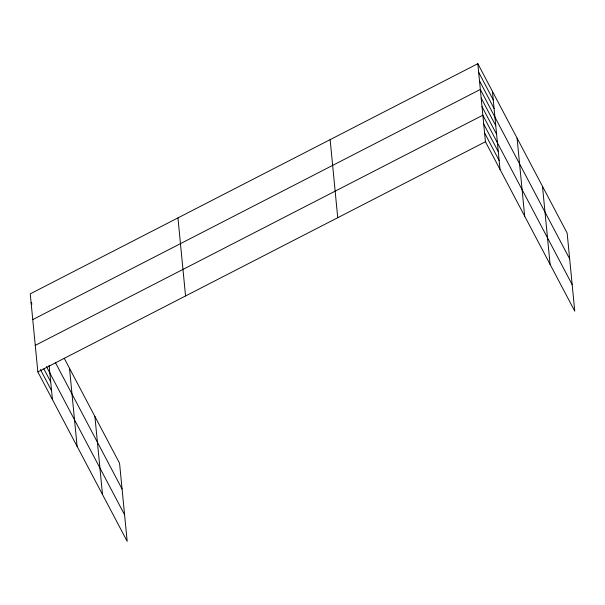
<?xml version="1.0" encoding="UTF-8"?>
<svg xmlns="http://www.w3.org/2000/svg" width="605" height="605" viewBox="0 0 605 605"><rect width="100%" height="100%" fill="white"/><g stroke="black" fill="none" stroke-linecap="round" stroke-linejoin="round"><path stroke-width="0.91" d="M477.829 63.684L485.437 141.751L574.75 311.151L567.15 233.084L477.829 63.684L30.25 293.849L37.85 371.916L127.171 541.316L119.563 463.248L64.213 358.258M32.761 319.606L480.34 89.442L569.653 258.849M35.264 345.372L482.851 115.207L572.164 284.607M37.85 371.916L485.437 141.751M478.668 72.267L493.257 99.931M479.508 80.858L494.088 108.522M481.179 98.033L495.767 125.696M482.011 106.624L496.599 134.287M483.713 124.055L498.301 151.719M484.575 132.903L499.163 160.567M31.089 302.432L31.944 304.058M55.274 362.312L122.074 489.014M46.419 366.532L124.585 514.772M43.847 368.868L50.714 381.884M40.422 369.579L51.576 390.732M542.488 186.31L550.089 264.385M517.078 138.121L524.679 216.189M492.417 91.347L500.017 169.415M330.133 139.634L337.734 217.709M177.953 217.891L185.554 295.966M94.902 416.474L102.51 494.55M69.499 368.286L77.1 446.354M49.103 365.307L52.438 399.58"/></g></svg>
